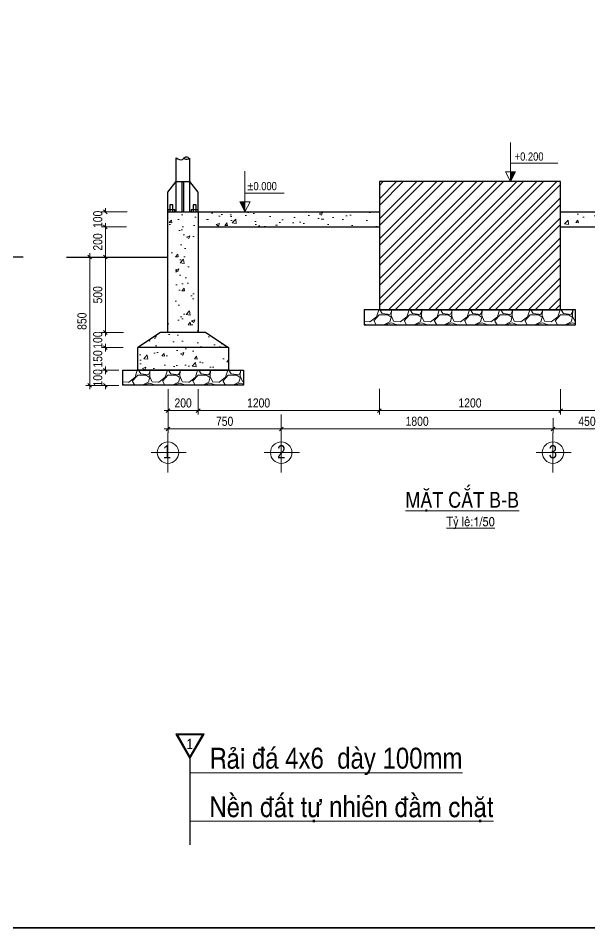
# Model space of a CAD drawing. Header units: millimetres. Extents: x 330554 to 656471, y 11007 to 130943.
# Drawn here: x 375514 to 383085, y 40001 to 52059 of the extents above; entities that cross this region are included whole.
import ezdxf

# ---------------------------------------------------------------- set-up
doc = ezdxf.new("R2010")
doc.units = ezdxf.units.MM
doc.header["$LTSCALE"] = 6
for name, color, linetype, lineweight in [('8', 8, 'Continuous', 9), ('Hatch', 250, 'Continuous', 13), ('netlonkhungten', 32, 'Continuous', 35), ('Text', 7, 'Continuous', 13)]:
    doc.layers.add(name, color=color, linetype=linetype, lineweight=lineweight)
for name, color, linetype in [('BULONG', 7, 'Continuous'), ('Cot', 150, 'Continuous'), ('Cot thep', 141, 'Continuous'), ('Khung Bao', 101, 'Continuous'), ('MONG', 62, 'Continuous'), ('Muongcap', 42, 'Continuous'), ('Thep', 11, 'Continuous')]:
    doc.layers.add(name, color=color, linetype=linetype)
doc.styles.get("Standard").update_dxf_attribs({"font": 'VHELVCN.TTF', "height": 120})
doc.dimstyles.new('kt-50', dxfattribs={"dimtxt": 120, "dimasz": 50, "dimexe": 50, "dimexo": 50, "dimgap": 40, "dimtad": 1, "dimtoh": 1, "dimdec": 0, "dimlfac": 0.5, "dimzin": 1, "dimdsep": 46, "dimtxsty": 'Standard', "dimblk": 'OBLIQUE', "dimcen": 50, "dimdle": 50, "dimclrd": 8, "dimclre": 8, "dimclrt": 7, "dimadec": 0, "dimazin": 0, "dimtfac": 1, "dimtdec": 0, "dimtix": 1, "dimtofl": 0, "dimtmove": 0, "dimatfit": 3, "dimldrblk": 'ARCHTICK', "dimfxl": 1, "dimtolj": 1, "dimtzin": 1, "dimlwd": -1, "dimlwe": -1, "dimarcsym": 0})
pattern_1 = [(228.0128, (-78457.634, -195257.092), (-3199.9992929, -3600.0005366), [53.8144, -5327.6352]), (184.9697, (-78493.634, -195297.092), (4800.0004206, 399.9965228), [92.3472, -9142.37]), (132.5104, (-78585.634, -195305.092), (3999.9962873, -4400.0034695), [65.1152, -6446.4128]), (267.2737, (-78741.634, -195405.092), (399.9984071, 8000.000118), [84.0952, -8325.4232]), (292.8337, (-78745.634, -195489.092), (-2000.0039622, 4799.9985647), [82.462, -8163.7492]), (357.2737, (-78713.634, -195565.092), (-8000.000118, 399.9984071), [84.0952, -8325.4232]), (37.6942, (-78629.634, -195569.092), (-5200.00293825, -3999.99616206), [111.2116, -11009.9396]), (72.2553, (-78541.634, -195501.092), (2800.0043051, 8799.9984925), [104.9952, -10394.5284]), (121.4296, (-78509.634, -195401.092), (-3200.0032937, 5199.9980146), [84.38, -8353.6292]), (175.2364, (-78553.634, -195329.092), (4400.0003785, -399.996613), [96.3328, -4720.3052]), (222.3974, (-78649.634, -195321.092), (-4800.00294043, -4399.9968328), [124.5792, -12333.35]), (138.8141, (-78345.634, -195409.092), (-2800.0011787, 2399.9989253), [42.5204, -4209.5376]), (171.4692, (-78377.634, -195381.092), (5199.9993139, -800.003164), [80.8948, -8008.6044]), (225, (-78457.63, -195369.1), (-4e-14, -400.00012), [56.5684, -509.1168]), (203.1986, (-78485.634, -195321.09), (1999.9998923, 800.00053), [30.4632, -3015.846]), (291.8014, (-78513.634, -195333.09), (-399.999964, 1200.000109), [43.0812, -2110.9848]), (30.9638, (-78497.634, -195373.09), (1199.999209, 800.000993), [69.9716, -2262.4092]), (161.5651, (-78437.63, -195337.09), (800.000174, -399.99936), [50.5964, -1214.3148]), (16.3895, (-78745.634, -195333.092), (4000.0008794, 1199.9970839), [70.88, -7017.138]), (70.3462, (-78677.634, -195313.092), (-1599.998099, -4400.0008542), [59.4644, -5886.9632]), (293.1986, (-78437.634, -195257.09), (-800.00053, 1999.9998923), [60.926, -2985.3832]), (343.6105, (-78413.634, -195313.092), (-4000.0008794, 1199.9970839), [70.88, -7017.138]), (339.444, (-78745.634, -195581.092), (-2000.000738, 799.9983986), [68.352, -3349.2496]), (294.7751, (-78681.634, -195605.092), (-1999.9968757, 4400.0013687), [57.2712, -5669.8572]), (66.8014, (-78433.634, -195657.09), (800.00053, 1999.9998923), [60.926, -2985.3832]), (17.354, (-78409.634, -195601.092), (-5200.0008076, -1599.9978009), [67.0524, -6638.1696]), (69.444, (-78629.634, -195657.092), (-799.9983986, -2000.000738), [34.176, -3383.4256]), (101.3099, (-78457.634, -195657.09), (-399.999053, 1600.000301), [20.396, -2019.2116]), (165.9638, (-78461.63, -195637.09), (1200.000218, -399.999223), [82.462, -1566.78]), (186.009, (-78541.634, -195617.092), (3999.9999004, 399.999727), [76.42, -7565.5692]), (303.6901, (-78497.63, -195409.09), (-400.000534, 799.999823), [57.6888, -1384.5316]), (353.1572, (-78465.634, -195457.092), (6799.9997462, -800.00319917), [100.7176, -9971.0252]), (60.9454, (-78365.634, -195469.092), (-1600.000011, -2800.0001538), [41.1824, -4077.0696]), (90, (-78345.63, -195433.1), (-400, 400), [24, -376]), (120.2564, (-78549.634, -195605.092), (1599.9979547, -2800.0009823), [55.5696, -5501.408]), (48.0128, (-78577.634, -195557.092), (3199.9992929, 3600.0005366), [107.6288, -5273.8208]), (0, (-78505.63, -195477.1), (400, 400), [104, -296]), (325.3048, (-78401.634, -195477.092), (-3999.9977036, 2800.0034438), [63.2456, -6261.3096]), (254.0546, (-78349.634, -195513.09), (-399.999956, -1600.0000507), [58.2408, -2853.8032]), (207.646, (-78365.634, -195569.092), (-7599.99832287, -4000.00308527), [94.826, -9387.7896]), (175.4261, (-78449.634, -195613.092), (-5200.00022332, 399.99792046), [100.3196, -9931.6296])]

# ---------------------------------------------------------------- blocks, each defined once
blk = doc.blocks.new('_Oblique')
at = {"color": 0, "lineweight": -2}
blk.add_line((-0.5, -0.5), (0.5, 0.5), dxfattribs=at)
blk = doc.blocks.new('*D543')
at = {"layer": '8', "color": 8, "transparency": 16777216}
for p, q in [((377448, 48892), (376411, 48892)), ((376461, 48942), (376461, 47142)), ((376848, 47192), (376411, 47192))]:
    blk.add_line(p, q, dxfattribs=at)
at = {"layer": 'Defpoints', "color": 0, "transparency": 16777216}
for p in [(377498, 48892), (376461, 47192), (376898, 47192)]:
    blk.add_point(p, dxfattribs=at)
at = {"layer": '8', "color": 8, "transparency": 16777216, "xscale": 50, "yscale": 50, "zscale": 50}
for p, rotation in [((376461, 48892), 90), ((376461, 47192), 270)]:
    blk.add_blockref('_Oblique', p, dxfattribs=dict(at, rotation=rotation))
at = {"layer": '8', "color": 7, "transparency": 16777216, "insert": (376359, 48042), "char_height": 120, "attachment_point": 5, "rotation": 90}
blk.add_mtext('\\A1;850', dxfattribs=at)
blk = doc.blocks.new('_ArchTick')
at = {"color": 0, "const_width": 0.15}
blk.add_lwpolyline([(-0.5, -0.5), (0.5, 0.5)], dxfattribs=at)
blk = doc.blocks.new('*D429')
at = {"layer": '8', "color": 8, "transparency": 16777216}
for p, q in [((376906, 47692), (376619, 47692)), ((376669, 47692), (376669, 47742)), ((376848, 47392), (376619, 47392)), ((376669, 47392), (376669, 47342))]:
    blk.add_line(p, q, dxfattribs=at)
at = {"layer": 'Defpoints', "color": 0, "transparency": 16777216}
for p in [(376956, 47692), (376669, 47392), (376898, 47392)]:
    blk.add_point(p, dxfattribs=at)
at = {"layer": '8', "color": 8, "transparency": 16777216, "xscale": 50, "yscale": 50, "zscale": 50}
for p, rotation in [((376669, 47692), 270), ((376669, 47392), 90)]:
    blk.add_blockref('_Oblique', p, dxfattribs=dict(at, rotation=rotation))
at = {"layer": '8', "color": 7, "transparency": 16777216, "insert": (376568, 47542), "char_height": 120, "attachment_point": 5, "rotation": 90}
blk.add_mtext('\\A1;150', dxfattribs=at)
blk = doc.blocks.new('*D544')
at = {"layer": 'Defpoints', "color": 0, "transparency": 16777216}
for p in [(376898, 47392), (376669, 47192), (376898, 47192)]:
    blk.add_point(p, dxfattribs=at)
at = {"layer": 'Text', "color": 8, "transparency": 16777216}
for p, q in [((376848, 47392), (376619, 47392)), ((376669, 47392), (376669, 47442)), ((376848, 47192), (376619, 47192)), ((376669, 47192), (376669, 47142))]:
    blk.add_line(p, q, dxfattribs=at)
at = {"layer": 'Text', "color": 8, "transparency": 16777216, "xscale": 50, "yscale": 50, "zscale": 50}
for p, rotation in [((376669, 47392), 270), ((376669, 47192), 90)]:
    blk.add_blockref('_Oblique', p, dxfattribs=dict(at, rotation=rotation))
at = {"layer": 'Text', "color": 7, "transparency": 16777216, "insert": (376568, 47292), "char_height": 120, "attachment_point": 5, "rotation": 90}
blk.add_mtext('\\A1;100', dxfattribs=at)
blk = doc.blocks.new('*D430')
at = {"layer": '8', "color": 8, "transparency": 16777216}
for p, q in [((376908, 47892), (376619, 47892)), ((376669, 47892), (376669, 47942)), ((376906, 47692), (376619, 47692)), ((376669, 47692), (376669, 47642))]:
    blk.add_line(p, q, dxfattribs=at)
at = {"layer": 'Defpoints', "color": 0, "transparency": 16777216}
for p in [(376958, 47892), (376669, 47692), (376956, 47692)]:
    blk.add_point(p, dxfattribs=at)
at = {"layer": '8', "color": 8, "transparency": 16777216, "xscale": 50, "yscale": 50, "zscale": 50}
for p, rotation in [((376669, 47892), 270), ((376669, 47692), 90)]:
    blk.add_blockref('_Oblique', p, dxfattribs=dict(at, rotation=rotation))
at = {"layer": '8', "color": 7, "transparency": 16777216, "insert": (376568, 47792), "char_height": 120, "attachment_point": 5, "rotation": 90}
blk.add_mtext('\\A1;100', dxfattribs=at)
blk = doc.blocks.new('*D545')
at = {"layer": '8', "color": 8, "transparency": 16777216}
for p, q in [((376774, 48892), (376619, 48892)), ((376669, 48942), (376669, 47842)), ((376908, 47892), (376619, 47892))]:
    blk.add_line(p, q, dxfattribs=at)
at = {"layer": 'Defpoints', "color": 0, "transparency": 16777216}
for p in [(376824, 48892), (376669, 47892), (376958, 47892)]:
    blk.add_point(p, dxfattribs=at)
at = {"layer": '8', "color": 8, "transparency": 16777216, "xscale": 50, "yscale": 50, "zscale": 50}
for p, rotation in [((376669, 48892), 90), ((376669, 47892), 270)]:
    blk.add_blockref('_Oblique', p, dxfattribs=dict(at, rotation=rotation))
at = {"layer": '8', "color": 7, "transparency": 16777216, "insert": (376568, 48392), "char_height": 120, "attachment_point": 5, "rotation": 90}
blk.add_mtext('\\A1;500', dxfattribs=at)
blk = doc.blocks.new('*D546')
at = {"layer": '8', "color": 8, "transparency": 16777216}
for p, q in [((376669, 49342), (376669, 48842)), ((376947, 49292), (376619, 49292)), ((376774, 48892), (376619, 48892))]:
    blk.add_line(p, q, dxfattribs=at)
at = {"layer": 'Defpoints', "color": 0, "transparency": 16777216}
for p in [(376997, 49292), (376669, 48892), (376824, 48892)]:
    blk.add_point(p, dxfattribs=at)
at = {"layer": '8', "color": 8, "transparency": 16777216, "xscale": 50, "yscale": 50, "zscale": 50}
for p, rotation in [((376669, 49292), 90), ((376669, 48892), 270)]:
    blk.add_blockref('_Oblique', p, dxfattribs=dict(at, rotation=rotation))
at = {"layer": '8', "color": 7, "transparency": 16777216, "insert": (376568, 49092), "char_height": 120, "attachment_point": 5, "rotation": 90}
blk.add_mtext('\\A1;200', dxfattribs=at)
blk = doc.blocks.new('*D431')
at = {"layer": '8', "color": 8, "transparency": 16777216}
for p, q in [((376958, 49492), (376619, 49492)), ((376669, 49492), (376669, 49542)), ((376947, 49292), (376619, 49292)), ((376669, 49292), (376669, 49242))]:
    blk.add_line(p, q, dxfattribs=at)
at = {"layer": 'Defpoints', "color": 0, "transparency": 16777216}
for p in [(377008, 49492), (376669, 49292), (376997, 49292)]:
    blk.add_point(p, dxfattribs=at)
at = {"layer": '8', "color": 8, "transparency": 16777216, "xscale": 50, "yscale": 50, "zscale": 50}
for p, rotation in [((376669, 49492), 270), ((376669, 49292), 90)]:
    blk.add_blockref('_Oblique', p, dxfattribs=dict(at, rotation=rotation))
at = {"layer": '8', "color": 7, "transparency": 16777216, "insert": (376568, 49392), "char_height": 120, "attachment_point": 5, "rotation": 90}
blk.add_mtext('\\A1;100', dxfattribs=at)
blk = doc.blocks.new('*D433')
at = {"layer": '8', "color": 8, "transparency": 16777216}
for p, q in [((382698, 47143), (382698, 46807)), ((385098, 47142), (385098, 46807)), ((382648, 46857), (385148, 46857))]:
    blk.add_line(p, q, dxfattribs=at)
at = {"layer": 'Defpoints', "color": 0, "transparency": 16777216}
for p in [(382698, 47193), (385098, 47192), (385098, 46857)]:
    blk.add_point(p, dxfattribs=at)
at = {"layer": '8', "color": 8, "transparency": 16777216, "xscale": 50, "yscale": 50, "zscale": 50, "rotation": 180}
blk.add_blockref('_Oblique', (382698, 46857), dxfattribs=at)
at = {"layer": '8', "color": 8, "transparency": 16777216, "xscale": 50, "yscale": 50, "zscale": 50}
blk.add_blockref('_Oblique', (385098, 46857), dxfattribs=at)
at = {"layer": '8', "color": 7, "transparency": 16777216, "insert": (383898, 46958), "char_height": 120, "attachment_point": 5}
blk.add_mtext('\\A1;1200', dxfattribs=at)
blk = doc.blocks.new('*D434')
at = {"layer": '8', "color": 8, "transparency": 16777216}
for p, q in [((380298, 47144), (380298, 46807)), ((382698, 47143), (382698, 46807)), ((380248, 46857), (382748, 46857))]:
    blk.add_line(p, q, dxfattribs=at)
at = {"layer": 'Defpoints', "color": 0, "transparency": 16777216}
for p in [(380298, 47194), (382698, 47193), (382698, 46857)]:
    blk.add_point(p, dxfattribs=at)
at = {"layer": '8', "color": 8, "transparency": 16777216, "xscale": 50, "yscale": 50, "zscale": 50, "rotation": 180}
blk.add_blockref('_Oblique', (380298, 46857), dxfattribs=at)
at = {"layer": '8', "color": 8, "transparency": 16777216, "xscale": 50, "yscale": 50, "zscale": 50}
blk.add_blockref('_Oblique', (382698, 46857), dxfattribs=at)
at = {"layer": '8', "color": 7, "transparency": 16777216, "insert": (381498, 46958), "char_height": 120, "attachment_point": 5}
blk.add_mtext('\\A1;1200', dxfattribs=at)
blk = doc.blocks.new('*D435')
at = {"layer": '8', "color": 8, "transparency": 16777216}
for p, q in [((380298, 47144), (380298, 46807)), ((377898, 47142), (377898, 46807)), ((377848, 46857), (380348, 46857))]:
    blk.add_line(p, q, dxfattribs=at)
at = {"layer": 'Defpoints', "color": 0, "transparency": 16777216}
for p in [(377898, 47192), (380298, 47194), (380298, 46857)]:
    blk.add_point(p, dxfattribs=at)
at = {"layer": '8', "color": 8, "transparency": 16777216, "xscale": 50, "yscale": 50, "zscale": 50, "rotation": 180}
blk.add_blockref('_Oblique', (377898, 46857), dxfattribs=at)
at = {"layer": '8', "color": 8, "transparency": 16777216, "xscale": 50, "yscale": 50, "zscale": 50}
blk.add_blockref('_Oblique', (380298, 46857), dxfattribs=at)
at = {"layer": '8', "color": 7, "transparency": 16777216, "insert": (378698, 46958), "char_height": 120, "attachment_point": 5}
blk.add_mtext('\\A1;1200', dxfattribs=at)
blk = doc.blocks.new('*D436')
at = {"layer": '8', "color": 8, "transparency": 16777216}
for p, q in [((377498, 47142), (377498, 46807)), ((377898, 47142), (377898, 46807)), ((377448, 46857), (377948, 46857))]:
    blk.add_line(p, q, dxfattribs=at)
at = {"layer": 'Defpoints', "color": 0, "transparency": 16777216}
for p in [(377498, 47192), (377898, 47192), (377898, 46857)]:
    blk.add_point(p, dxfattribs=at)
at = {"layer": '8', "color": 8, "transparency": 16777216, "xscale": 50, "yscale": 50, "zscale": 50, "rotation": 180}
blk.add_blockref('_Oblique', (377498, 46857), dxfattribs=at)
at = {"layer": '8', "color": 8, "transparency": 16777216, "xscale": 50, "yscale": 50, "zscale": 50}
blk.add_blockref('_Oblique', (377898, 46857), dxfattribs=at)
at = {"layer": '8', "color": 7, "transparency": 16777216, "insert": (377698, 46958), "char_height": 120, "attachment_point": 5}
blk.add_mtext('\\A1;200', dxfattribs=at)
blk = doc.blocks.new('*D438')
at = {"layer": '8', "color": 8, "transparency": 16777216}
for p, q in [((377498, 46807), (377498, 46564)), ((378998, 46807), (378998, 46564)), ((377448, 46614), (379048, 46614))]:
    blk.add_line(p, q, dxfattribs=at)
at = {"layer": 'Defpoints', "color": 0, "transparency": 16777216}
for p in [(377498, 46857), (378998, 46857), (378998, 46614)]:
    blk.add_point(p, dxfattribs=at)
at = {"layer": '8', "color": 8, "transparency": 16777216, "xscale": 50, "yscale": 50, "zscale": 50, "rotation": 180}
blk.add_blockref('_Oblique', (377498, 46614), dxfattribs=at)
at = {"layer": '8', "color": 8, "transparency": 16777216, "xscale": 50, "yscale": 50, "zscale": 50}
blk.add_blockref('_Oblique', (378998, 46614), dxfattribs=at)
at = {"layer": '8', "color": 7, "transparency": 16777216, "insert": (378248, 46715), "char_height": 120, "attachment_point": 5}
blk.add_mtext('\\A1;750', dxfattribs=at)
blk = doc.blocks.new('bulong')
for points in [[(0, 0), (184, 0), (184, 51), (0, 51)], [(51, 0), (133, 0), (133, 182), (51, 182)]]:
    blk.add_lwpolyline(points, close=True)
blk = doc.blocks.new('Cot thep')
at = {"layer": 'Cot', "color": 141, "end_tangent": (-0.948201, -0.317672)}
blk.add_spline([(220, 1427), (382, 1390), (476, 1460), (572, 1417)], degree=3, dxfattribs=at)
at = {"layer": 'Cot', "color": 141}
blk.add_spline([(572, 1417), (507, 1387), (405, 1414)], degree=3, dxfattribs=at)
at = {"layer": 'Cot thep', "color": 141}
for p, q in [((220, 0), (220, 1427)), ((580, 0), (580, 1423)), ((0, 521), (220, 802)), ((220, 802), (580, 802)), ((380, 0), (380, 802)), ((420, 0), (420, 802)), ((800, 521), (580, 802)), ((0, 0), (0, 521)), ((800, 0), (800, 521))]:
    blk.add_line(p, q, dxfattribs=at)
blk = doc.blocks.new('*D382')
at = {"layer": '8', "color": 8, "transparency": 16777216}
for p, q in [((378998, 46807), (378998, 46564)), ((382598, 46757), (382598, 46564)), ((378948, 46614), (382648, 46614))]:
    blk.add_line(p, q, dxfattribs=at)
at = {"layer": 'Defpoints', "color": 0, "transparency": 16777216}
for p in [(378998, 46857), (382598, 46807), (382598, 46614)]:
    blk.add_point(p, dxfattribs=at)
at = {"layer": '8', "color": 8, "transparency": 16777216, "xscale": 50, "yscale": 50, "zscale": 50, "rotation": 180}
blk.add_blockref('_Oblique', (378998, 46614), dxfattribs=at)
at = {"layer": '8', "color": 8, "transparency": 16777216, "xscale": 50, "yscale": 50, "zscale": 50}
blk.add_blockref('_Oblique', (382598, 46614), dxfattribs=at)
at = {"layer": '8', "color": 7, "transparency": 16777216, "insert": (380798, 46715), "char_height": 120, "attachment_point": 5}
blk.add_mtext('\\A1;1800', dxfattribs=at)
blk = doc.blocks.new('*D383')
at = {"layer": '8', "color": 8, "transparency": 16777216}
for p, q in [((383498, 46807), (383498, 46564)), ((382598, 46757), (382598, 46564)), ((382548, 46614), (383548, 46614))]:
    blk.add_line(p, q, dxfattribs=at)
at = {"layer": 'Defpoints', "color": 0, "transparency": 16777216}
for p in [(382598, 46807), (383498, 46857), (383498, 46614)]:
    blk.add_point(p, dxfattribs=at)
at = {"layer": '8', "color": 8, "transparency": 16777216, "xscale": 50, "yscale": 50, "zscale": 50, "rotation": 180}
blk.add_blockref('_Oblique', (382598, 46614), dxfattribs=at)
at = {"layer": '8', "color": 8, "transparency": 16777216, "xscale": 50, "yscale": 50, "zscale": 50}
blk.add_blockref('_Oblique', (383498, 46614), dxfattribs=at)
at = {"layer": '8', "color": 7, "transparency": 16777216, "insert": (383048, 46715), "char_height": 120, "attachment_point": 5}
blk.add_mtext('\\A1;450', dxfattribs=at)

msp = doc.modelspace()

# ---------------------------------------------------------------- hatches: boundary and pattern name
at = {"layer": '8'}
h = msp.add_hatch(dxfattribs=at)
h.set_pattern_fill('ANSI32', color=256, scale=500, style=0)
h.set_pattern_definition([(45, (-78745.63, -195657.1), (-132.58252, 132.58252), []), (45, (-78657.25, -195657.1), (-132.58252, 132.58252), [])])
h.paths.add_polyline_path([(382697.502, 48192.157), (382697.502, 49892.157), (380297.502, 49892.157), (380297.502, 48192.157)])
at = {"layer": 'Hatch'}
h = msp.add_hatch(dxfattribs=at)
h.set_pattern_fill('AR-CONC', color=256, scale=60, style=0)
h.set_pattern_definition([(50, (-95847.07, -161891.96), (430.3561, -37.65128), [45, -495]), (355, (-95847.07, -161891.96), (-83.2508, 451.31528), [36, -396]), (100.4514, (-95811.2, -161895.1), (347.10563, 413.66373), [38.2441, -420.68527]), (46.1842, (-95847.07, -161771.96), (640.34463, -99.3114), [67.5, -742.5]), (96.6356, (-95793.7, -161780.24), (560.7976, 584.4707), [57.3662, -631.0278]), (351.1842, (-95847.1, -161771.96), (560.7972, 584.4712), [54, -594]), (21, (-95787.07, -161801.96), (358.14423, -241.57133), [45, -495]), (326, (-95787.07, -161801.96), (145.9892, 435.09003), [36, -396]), (71.4514, (-95757.22, -161822.1), (504.13358, 193.5183), [38.2441, -420.68527]), (37.5, (-95847.07, -161891.96), (7.295913, 199.736312), [0, -391.2, 0, -402, 0, -397.5]), (7.5, (-95847.07, -161891.96), (157.84172, 236.64703), [0, -229.2, 0, -382.2, 0, -151.5]), (327.5, (-95980.87, -161891.96), (320.29346, -13.532923), [0, -150, 0, -468, 0, -621]), (317.5, (-96040.87, -161891.96), (349.9117, 60.06299), [0, -195, 0, -310.8, 0, -441])])
h.paths.add_polyline_path([(377897.502, 49492.157), (377805.38, 49492.157), (377497.502, 49492.157), (377497.502, 47892.157), (377897.502, 47892.157)])
h.paths.add_polyline_path([(377997.502, 47892.157), (377397.502, 47892.157), (377097.502, 47692.157), (378297.502, 47692.157)])
h.paths.add_polyline_path([(378297.502, 47692.157), (377097.502, 47692.157), (377097.502, 47392.157), (378297.502, 47392.157)])
h = msp.add_hatch(dxfattribs=at)
h.set_pattern_fill('AR-CONC', color=256, scale=60, style=0)
h.set_pattern_definition([(50, (-75417.73, -206722.95), (430.3561, -37.65128), [45, -495]), (355, (-75417.73, -206722.95), (-83.2508, 451.31528), [36, -396]), (100.4514, (-75381.86, -206726.1), (347.10563, 413.66373), [38.2441, -420.68527]), (46.1842, (-75417.7, -206602.95), (640.34463, -99.3114), [67.5, -742.5]), (96.6356, (-75364.36, -206611.2), (560.7976, 584.4707), [57.3662, -631.0278]), (351.1842, (-75417.7, -206602.95), (560.7972, 584.4712), [54, -594]), (21, (-75357.73, -206632.95), (358.14423, -241.57133), [45, -495]), (326, (-75357.73, -206632.95), (145.9892, 435.09003), [36, -396]), (71.4514, (-75327.9, -206653.08), (504.13358, 193.5183), [38.2441, -420.68527]), (37.5, (-75417.73, -206722.95), (7.295913, 199.736312), [0, -391.2, 0, -402, 0, -397.5]), (7.5, (-75417.73, -206722.95), (157.84172, 236.64703), [0, -229.2, 0, -382.2, 0, -151.5]), (327.5, (-75551.53, -206722.95), (320.29346, -13.532923), [0, -150, 0, -468, 0, -621]), (317.5, (-75611.53, -206722.95), (349.9117, 60.06299), [0, -195, 0, -310.8, 0, -441])])
h.paths.add_polyline_path([(380297.502, 49292.157), (380297.502, 49492.157), (377897.502, 49492.157), (377897.502, 49292.157)])
h.paths.add_polyline_path([(382697.502, 49492.157), (382697.502, 49292.157), (384314.833, 49292.157), (384314.833, 49492.157)])
h.paths.add_polyline_path([(384314.833, 49492.157), (384314.833, 49292.157), (385097.502, 49292.157), (385097.502, 49492.157)])
h = msp.add_hatch(dxfattribs=at)
h.set_pattern_fill('GRAVEL', color=256, scale=400, style=0)
h.set_pattern_definition(pattern_1)
h.paths.add_polyline_path([(382897.502, 47992.157), (382897.502, 48192.157), (380097.502, 48192.157), (380097.502, 47992.157)])
h = msp.add_hatch(dxfattribs=at)
h.set_pattern_fill('GRAVEL', color=256, scale=400, style=0)
h.set_pattern_definition(pattern_1)
h.paths.add_polyline_path([(378497.502, 47192.157), (378497.502, 47392.157), (376897.502, 47392.157), (376897.502, 47192.157)])
at = {"layer": 'Text'}
for points in [[(382102.34, 50023.712), (382034.59, 50023.712), (382034.59, 49892.157)], [(378449.254, 49623.712), (378517.004, 49623.712), (378517.004, 49492.157)]]:
    msp.add_hatch(color=256, dxfattribs=at).paths.add_polyline_path(points)

# ---------------------------------------------------------------- linework, layer by layer
msp.add_line((377789.022, 42246.405), (377789.022, 41102.386))
for points in [[(377789.022, 42246.405), (377975.103, 42568.707), (377602.941, 42568.707)], [(377789.022, 42267.899), (377956.489, 42557.96), (377621.555, 42557.96)]]:
    msp.add_lwpolyline(points, close=True)
at = {"layer": 'Cot', "color": 150}
msp.add_lwpolyline([(377897.502, 47892.157), (377497.502, 47892.157), (377497.502, 49492.157), (377897.502, 49492.157)], close=True, dxfattribs=at)
at = {"layer": 'Khung Bao'}
for p, q in [((377897.502, 49492.157), (380297.502, 49492.157)), ((382697.502, 49492.157), (385097.502, 49492.157)), ((377897.502, 49292.157), (380297.502, 49292.157)), ((382697.502, 49292.157), (385097.502, 49292.157)), ((375580.545, 48889.418), (374299.776, 48889.418)), ((376151.433, 48892.157), (377497.502, 48892.157))]:
    msp.add_line(p, q, dxfattribs=at)
at = {"layer": 'MONG'}
for p, q in [((377397.502, 47892.157), (377097.502, 47692.157)), ((377997.502, 47892.157), (377397.502, 47892.157)), ((377997.502, 47892.157), (378297.502, 47692.157)), ((378297.502, 47692.157), (377097.502, 47692.157)), ((377097.502, 47392.157), (377097.502, 47692.157)), ((378297.502, 47692.157), (378297.502, 47392.157)), ((378297.502, 47392.157), (377097.502, 47392.157))]:
    msp.add_line(p, q, dxfattribs=at)
msp.add_lwpolyline([(378497.502, 47192.157), (376897.502, 47192.157), (376897.502, 47392.157), (378497.502, 47392.157)], close=True, dxfattribs=at)
at = {"layer": 'Muongcap', "color": 42}
for points in [[(380297.502, 48192.157), (382697.502, 48192.157), (382697.502, 49892.157), (380297.502, 49892.157)], [(380097.502, 47992.157), (382897.502, 47992.157), (382897.502, 48192.157), (380097.502, 48192.157)]]:
    msp.add_lwpolyline(points, close=True, dxfattribs=at)
at = {"layer": 'netlonkhungten'}
msp.add_lwpolyline([(363447.381, 64115.842), (396736.619, 64115.842), (396736.619, 40001.443), (363447.381, 40001.443)], close=True, dxfattribs=at)
at = {"layer": 'Text'}
for p, q in [((382034.59, 49892.157), (382034.59, 50411.354)), ((382034.59, 50139.047), (382663.584, 50139.047)), ((378517.004, 49492.157), (378517.004, 50029.909)), ((382034.59, 49892.157), (381966.84, 50023.712)), ((381966.84, 50023.712), (382034.59, 50023.712)), ((382034.59, 49892.157), (381966.84, 50023.712)), ((381966.84, 50023.712), (382034.59, 50023.712)), ((382034.59, 49892.157), (382102.34, 50023.712)), ((382102.34, 50023.712), (382034.59, 50023.712)), ((382034.59, 49892.157), (382102.34, 50023.712)), ((382102.34, 50023.712), (382034.59, 50023.712)), ((379036.585, 49739.867), (378517.004, 49739.867)), ((378449.254, 49623.712), (378517.004, 49623.712)), ((378517.004, 49492.157), (378449.254, 49623.712)), ((378449.254, 49623.712), (378517.004, 49623.712)), ((378517.004, 49492.157), (378449.254, 49623.712)), ((378584.754, 49623.712), (378517.004, 49623.712)), ((378517.004, 49492.157), (378584.754, 49623.712)), ((378584.754, 49623.712), (378517.004, 49623.712)), ((378517.004, 49492.157), (378584.754, 49623.712)), ((377497.502, 46563.707), (377497.502, 46036.933)), ((378997.502, 46563.707), (378997.502, 46036.933)), ((382597.502, 46563.707), (382597.502, 46036.933)), ((377739.842, 46300.32), (377272.612, 46300.32)), ((379239.842, 46300.32), (378772.612, 46300.32)), ((382839.842, 46300.32), (382372.612, 46300.32))]:
    msp.add_line(p, q, dxfattribs=at)
for centre in [(377497.502, 46300.32), (378997.502, 46300.32), (382597.502, 46300.32)]:
    msp.add_circle(centre, 142.236, dxfattribs=at)

# ---------------------------------------------------------------- block references
at = {"layer": 'BULONG', "color": 0, "xscale": 0.5, "yscale": 0.5, "zscale": 0.5}
for p in [(377497.502, 49492.157), (377805.38, 49492.157)]:
    msp.add_blockref('bulong', p, dxfattribs=at)
at = {"layer": 'Thep', "color": 0, "xscale": 0.5, "yscale": 0.5, "zscale": 0.5}
msp.add_blockref('Cot thep', (377497.502, 49492.157), dxfattribs=at)

# ---------------------------------------------------------------- texts
at = {"layer": 'Text'}
for s, height, p in [('+0.200', 108, (382090.036, 50171.104)), ('±0.000', 108, (378547.081, 49778.6)), ('1', 174.182, (377429.313, 46224.886)), ('2', 174.182, (378943.723, 46224.886)), ('3', 174.182, (382540.799, 46224.886)), ('%%uMAËT CAÉT B-B', 208.00512, (380642.559, 45570.877)), ('%%uTyû leä:1/50', 128.00635, (381184.831, 45324.186)), ('1', 135.475, (377743.124, 42371.347)), ('%%U   Raûi ñaù 4x6  daøy 100mm', 277.32207, (377781.345, 42111.21)), ('%%u   Neàn ñaát töï nhieân ñaàm chaët', 277.32207, (377781.345, 41468.565))]:
    msp.add_text(s, height=height, dxfattribs=at).set_placement(p)

# ---------------------------------------------------------------- dimensions: what is measured, and where the dimension line sits
at = {"layer": '8'}
for base, p1, p2, picture, middle in [((376669.102, 49292.157), (377008.302, 49492.157), (376996.94, 49292.157), '*D431', (376567.822, 49392.157)), ((376669.102, 48892.157), (376996.94, 49292.157), (376824.468, 48892.157), '*D546', (376567.822, 49092.157)), ((376460.619, 47192.157), (377497.502, 48892.157), (376897.502, 47192.157), '*D543', (376359.339, 48042.157)), ((376669.102, 47892.157), (376824.468, 48892.157), (376958.302, 47892.157), '*D545', (376567.822, 48392.157)), ((376669.102, 47692.157), (376958.302, 47892.157), (376955.659, 47692.157), '*D430', (376567.822, 47792.157)), ((376669.102, 47392.157), (376955.659, 47692.157), (376897.502, 47392.157), '*D429', (376567.822, 47542.157))]:
    dim = msp.add_linear_dim(base=base, p1=p1, p2=p2, angle=90, dimstyle='kt-50', override={"dimtxt": 80, "dimtmove": 1}, dxfattribs=at)
    dim.commit()
    dim.dimension.update_dxf_attribs({"geometry": picture, "text_midpoint": middle})
for base, p1, p2, picture, middle in [((377897.502, 46857.128), (377497.502, 47192.157), (377897.502, 47192.157), '*D436', (377697.502, 46958.408)), ((382597.502, 46613.707), (378997.502, 46857.128), (382597.502, 46807.128), '*D382', (380797.502, 46714.987)), ((383497.502, 46613.707), (382597.502, 46807.128), (383497.502, 46857.128), '*D383', (383047.502, 46714.987))]:
    dim = msp.add_linear_dim(base=base, p1=p1, p2=p2, dimstyle='kt-50', dxfattribs=at)
    dim.commit()
    dim.dimension.update_dxf_attribs({"geometry": picture, "text_midpoint": middle})
for base, p1, p2, picture, middle in [((380297.502, 46857.128), (377897.502, 47192.157), (380297.502, 47193.893), '*D435', (378697.502, 46857.128)), ((382697.502, 46857.128), (380297.502, 47193.893), (382697.502, 47193.181), '*D434', (381497.502, 46857.128))]:
    dim = msp.add_linear_dim(base=base, p1=p1, p2=p2, dimstyle='kt-50', override={"dimtmove": 1}, dxfattribs=at)
    dim.commit()
    dim.dimension.update_dxf_attribs({"geometry": picture, "text_midpoint": middle, "dimtype": 160})
dim = msp.add_linear_dim(base=(385097.502, 46857.128), p1=(382697.502, 47193.181), p2=(385097.502, 47192.157), dimstyle='kt-50', override={"dimtmove": 1}, dxfattribs=at)
dim.commit()
dim.dimension.update_dxf_attribs({"geometry": '*D433', "text_midpoint": (383897.502, 46958.408)})
dim = msp.add_linear_dim(base=(378997.502, 46613.707), p1=(377497.502, 46857.128), p2=(378997.502, 46857.128), angle=180, dimstyle='kt-50', dxfattribs=at)
dim.commit()
dim.dimension.update_dxf_attribs({"geometry": '*D438', "text_midpoint": (378247.502, 46714.987)})
at = {"layer": 'Text'}
dim = msp.add_linear_dim(base=(376669.102, 47192.157), p1=(376897.502, 47392.157), p2=(376897.502, 47192.157), angle=90, dimstyle='kt-50', override={"dimtxt": 80, "dimtmove": 1}, dxfattribs=at)
dim.commit()
dim.dimension.update_dxf_attribs({"geometry": '*D544', "text_midpoint": (376567.822, 47292.157)})

doc.saveas('drawing.dxf')
